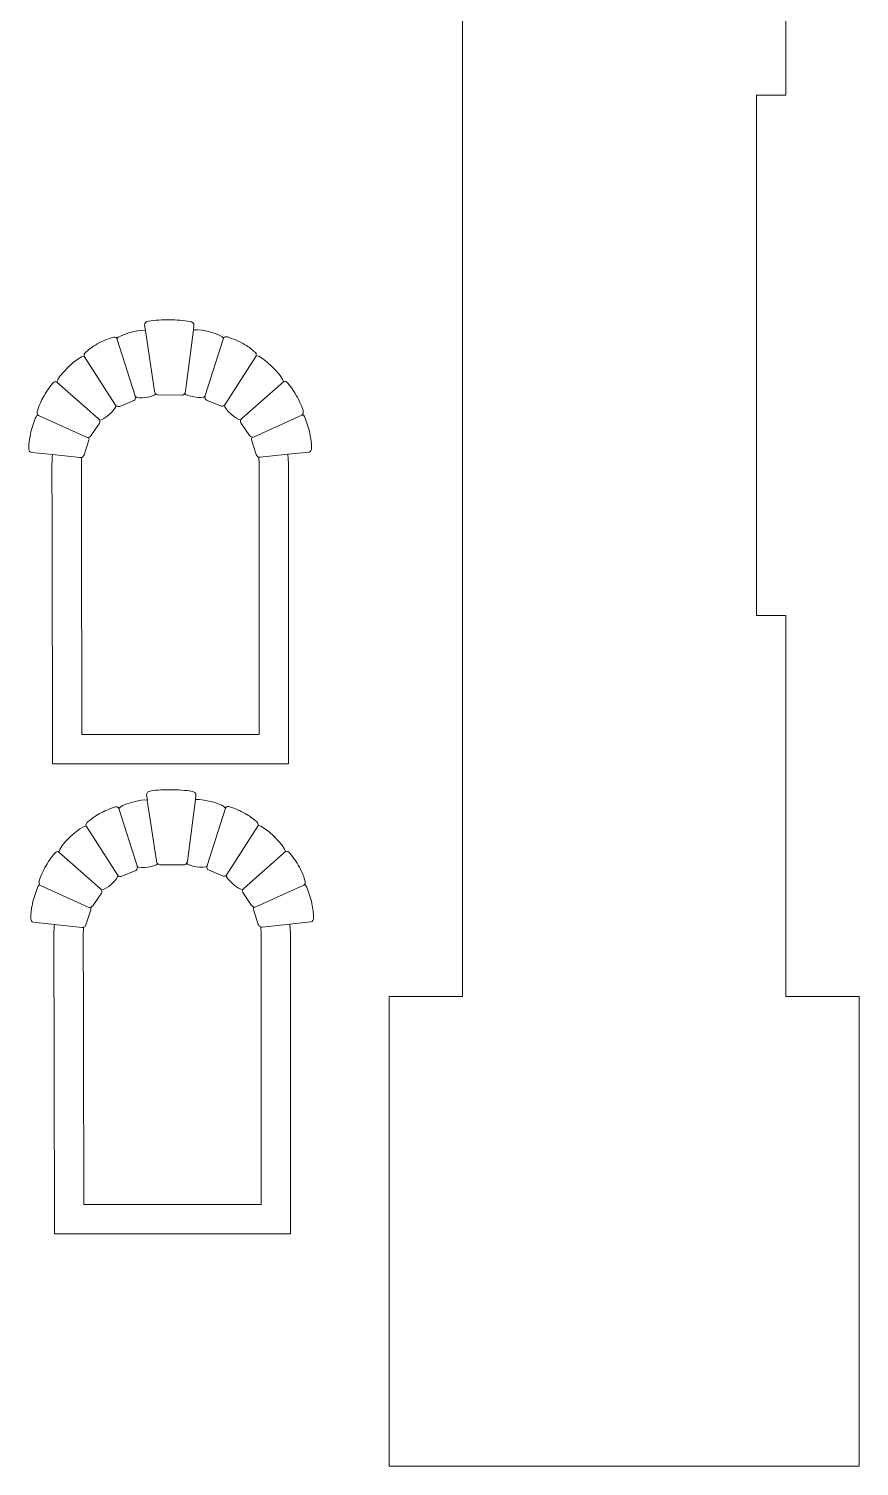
# Model space of a CAD drawing. Header units: millimetres. Extents: x 165 to 617, y -170 to 72.
# Drawn here: x 531.9 to 616.7, y -168.8 to -21.9 of the extents above; entities that cross this region are included whole.
import ezdxf

# ---------------------------------------------------------------- set-up
doc = ezdxf.new("R2010")
doc.units = ezdxf.units.MM
doc.header["$MEASUREMENT"] = 0
doc.layers.add('layer 1', color=7, linetype='Continuous')

msp = doc.modelspace()

# ---------------------------------------------------------------- linework, layer by layer
at = {"layer": 'layer 1', "color": 250, "lineweight": 9}
for points, knots in [([(568.6993, -120.7875), (568.6993, -120.7875), (568.6993, -168.7875), (568.6993, -168.7875), (568.6993, -168.7875), (568.6993, -168.7875), (616.6993, -168.7875), (616.6993, -168.7875), (616.6993, -168.7875), (616.6993, -168.7875), (616.6993, -120.7875), (616.6993, -120.7875), (616.6993, -120.7875), (616.6993, -120.7875), (609.1993, -120.7875), (609.1993, -120.7875), (609.1993, -120.7875), (609.1993, -120.7875), (609.1993, -81.8664), (609.1993, -81.8664), (609.1993, -81.8664), (609.1993, -81.8664), (606.1993, -81.8664), (606.1993, -81.8664), (606.1993, -81.8664), (606.1993, -81.8664), (606.1993, -28.7087), (606.1993, -28.7087), (606.1993, -28.7087), (606.1993, -28.7087), (609.1993, -28.7087), (609.1993, -28.7087), (609.1993, -28.7087), (609.1993, -28.7087), (609.1993, 10.2125), (609.1993, 10.2125), (609.1993, 10.2125), (609.1993, 10.2125), (616.6993, 10.2125), (616.6993, 10.2125), (616.6993, 10.2125), (616.6993, 10.2125), (616.6993, 58.2125), (616.6993, 58.2125), (616.6993, 58.2125), (616.6993, 58.2125), (568.6993, 58.2125), (568.6993, 58.2125), (568.6993, 58.2125), (568.6993, 58.2125), (568.6993, 10.2125), (568.6993, 10.2125), (568.6993, 10.2125), (568.6993, 10.2125), (576.1993, 10.2125), (576.1993, 10.2125), (576.1993, 10.2125), (576.1993, 10.2125), (576.1993, -120.7875), (576.1993, -120.7875), (576.1993, -120.7875), (576.1993, -120.7875), (568.6993, -120.7875), (568.6993, -120.7875)], [0, 0, 0, 0, 0.05882353, 0.05882353, 0.05882353, 0.05882353, 0.11764706, 0.11764706, 0.11764706, 0.11764706, 0.17647059, 0.17647059, 0.17647059, 0.17647059, 0.23529412, 0.23529412, 0.23529412, 0.23529412, 0.29411765, 0.29411765, 0.29411765, 0.29411765, 0.35294118, 0.35294118, 0.35294118, 0.35294118, 0.41176471, 0.41176471, 0.41176471, 0.41176471, 0.47058824, 0.47058824, 0.47058824, 0.47058824, 0.52941176, 0.52941176, 0.52941176, 0.52941176, 0.58823529, 0.58823529, 0.58823529, 0.58823529, 0.64705882, 0.64705882, 0.64705882, 0.64705882, 0.70588235, 0.70588235, 0.70588235, 0.70588235, 0.76470588, 0.76470588, 0.76470588, 0.76470588, 0.82352941, 0.82352941, 0.82352941, 0.82352941, 0.88235294, 0.88235294, 0.88235294, 0.88235294, 1, 1, 1, 1]), ([(558.3522, -65.3888), (558.3522, -65.3888), (558.415, -66.3134), (558.415, -66.3134), (558.415, -66.3134), (558.415, -66.3134), (558.415, -97.0303), (558.415, -97.0303), (558.415, -97.0303), (558.415, -97.0303), (534.305, -97.0303), (534.305, -97.0303), (534.305, -97.0303), (534.305, -97.0303), (534.305, -94.0303), (534.305, -94.0303), (534.305, -94.0303), (534.305, -84.8218), (534.2588, -75.6135), (534.2588, -66.405), (534.2588, -66.405), (534.2588, -66.0726), (534.2751, -65.7462), (534.3029, -65.4258), (534.3029, -65.4258), (534.3029, -65.4258), (532.1506, -65.196), (532.1506, -65.196), (532.1506, -65.196), (531.9692, -65.1766), (531.8873, -64.9777), (531.8924, -64.7865), (531.8924, -64.7865), (531.9096, -64.1387), (531.9353, -63.9367), (532.0633, -63.312), (532.0633, -63.312), (532.1888, -62.6993), (532.3748, -62.196), (532.5887, -61.6364), (532.5887, -61.6364), (532.6316, -61.524), (532.7102, -61.4141), (532.7954, -61.3546), (532.7954, -61.3546), (532.721, -61.2409), (532.7209, -61.0937), (532.7628, -60.9633), (532.7628, -60.9633), (532.9605, -60.3479), (533.0415, -60.1624), (533.3384, -59.6034), (533.3384, -59.6034), (533.6296, -59.055), (533.9478, -58.6302), (534.3085, -58.1599), (534.3085, -58.1599), (534.423, -58.0106), (534.6198, -57.8958), (534.7591, -58.0185), (534.7591, -58.0185), (534.727, -57.5029), (537.0247, -55.2228), (537.563, -55.3928), (537.563, -55.3928), (537.476, -55.2649), (537.5659, -55.0702), (537.7077, -54.949), (537.7077, -54.949), (538.1882, -54.5381), (538.351, -54.4262), (538.8861, -54.1188), (538.8861, -54.1188), (539.411, -53.8172), (539.8955, -53.6356), (540.4389, -53.4393), (540.4389, -53.4393), (540.6116, -53.377), (540.8325, -53.3911), (540.8901, -53.5725), (540.8901, -53.5725), (540.9735, -53.2386), (543.319, -52.5428), (543.8021, -52.7363), (543.8021, -52.7363), (543.8021, -52.7363), (543.7123, -52.1771), (543.7123, -52.1771), (543.7123, -52.1771), (543.6805, -51.9643), (543.892, -51.8231), (544.1038, -51.7856), (544.1038, -51.7856), (544.8211, -51.6587), (545.5385, -51.6462), (546.2559, -51.6525), (546.2559, -51.6525), (546.9595, -51.6588), (547.7013, -51.7032), (548.3669, -51.8237), (548.3669, -51.8237), (548.5784, -51.862), (548.7858, -52.0016), (548.7583, -52.2151), (548.7583, -52.2151), (548.7583, -52.2151), (548.7015, -52.6571), (548.7015, -52.6571), (548.7015, -52.6571), (549.6959, -52.5766), (551.6859, -53.2009), (551.7692, -53.535), (551.7692, -53.535), (551.8268, -53.3536), (552.0477, -53.3395), (552.2204, -53.4018), (552.2204, -53.4018), (552.7638, -53.5981), (553.2483, -53.7797), (553.7732, -54.0813), (553.7732, -54.0813), (554.3083, -54.3887), (554.4712, -54.5006), (554.9516, -54.9115), (554.9516, -54.9115), (555.0728, -55.0151), (555.1561, -55.1723), (555.1126, -55.3198), (555.1126, -55.3198), (555.6345, -55.1852), (557.9324, -57.4653), (557.9001, -57.981), (557.9001, -57.981), (558.0395, -57.8583), (558.2363, -57.973), (558.3508, -58.1224), (558.3508, -58.1224), (558.7115, -58.5926), (559.0297, -59.0175), (559.3209, -59.5658), (559.3209, -59.5658), (559.6178, -60.1249), (559.6988, -60.3104), (559.8965, -60.9258), (559.8965, -60.9258), (559.9413, -61.0651), (559.9381, -61.2237), (559.8568, -61.3271), (559.8568, -61.3271), (559.9491, -61.3766), (560.0277, -61.4865), (560.0706, -61.5989), (560.0706, -61.5989), (560.2845, -62.1585), (560.4705, -62.6618), (560.5961, -63.2745), (560.5961, -63.2745), (560.724, -63.8992), (560.7497, -64.1012), (560.7669, -64.749), (560.7669, -64.749), (560.772, -64.9402), (560.6901, -65.1391), (560.5087, -65.1585), (560.5087, -65.1585), (560.5087, -65.1585), (558.3522, -65.3888), (558.3522, -65.3888)], [0, 0, 0, 0, 0.02325581, 0.02325581, 0.02325581, 0.02325581, 0.04651163, 0.04651163, 0.04651163, 0.04651163, 0.06976744, 0.06976744, 0.06976744, 0.06976744, 0.09302326, 0.09302326, 0.09302326, 0.09302326, 0.11627907, 0.11627907, 0.11627907, 0.11627907, 0.13953488, 0.13953488, 0.13953488, 0.13953488, 0.1627907, 0.1627907, 0.1627907, 0.1627907, 0.18604651, 0.18604651, 0.18604651, 0.18604651, 0.20930233, 0.20930233, 0.20930233, 0.20930233, 0.23255814, 0.23255814, 0.23255814, 0.23255814, 0.25581395, 0.25581395, 0.25581395, 0.25581395, 0.27906977, 0.27906977, 0.27906977, 0.27906977, 0.30232558, 0.30232558, 0.30232558, 0.30232558, 0.3255814, 0.3255814, 0.3255814, 0.3255814, 0.34883721, 0.34883721, 0.34883721, 0.34883721, 0.37209302, 0.37209302, 0.37209302, 0.37209302, 0.39534884, 0.39534884, 0.39534884, 0.39534884, 0.41860465, 0.41860465, 0.41860465, 0.41860465, 0.44186047, 0.44186047, 0.44186047, 0.44186047, 0.46511628, 0.46511628, 0.46511628, 0.46511628, 0.48837209, 0.48837209, 0.48837209, 0.48837209, 0.51162791, 0.51162791, 0.51162791, 0.51162791, 0.53488372, 0.53488372, 0.53488372, 0.53488372, 0.55813953, 0.55813953, 0.55813953, 0.55813953, 0.58139535, 0.58139535, 0.58139535, 0.58139535, 0.60465116, 0.60465116, 0.60465116, 0.60465116, 0.62790698, 0.62790698, 0.62790698, 0.62790698, 0.65116279, 0.65116279, 0.65116279, 0.65116279, 0.6744186, 0.6744186, 0.6744186, 0.6744186, 0.69767442, 0.69767442, 0.69767442, 0.69767442, 0.72093023, 0.72093023, 0.72093023, 0.72093023, 0.74418605, 0.74418605, 0.74418605, 0.74418605, 0.76744186, 0.76744186, 0.76744186, 0.76744186, 0.79069767, 0.79069767, 0.79069767, 0.79069767, 0.81395349, 0.81395349, 0.81395349, 0.81395349, 0.8372093, 0.8372093, 0.8372093, 0.8372093, 0.86046512, 0.86046512, 0.86046512, 0.86046512, 0.88372093, 0.88372093, 0.88372093, 0.88372093, 0.90697674, 0.90697674, 0.90697674, 0.90697674, 0.93023256, 0.93023256, 0.93023256, 0.93023256, 0.95348837, 0.95348837, 0.95348837, 0.95348837, 1, 1, 1, 1]), ([(558.5508, -113.3962), (558.5508, -113.3962), (558.6136, -114.3208), (558.6136, -114.3208), (558.6136, -114.3208), (558.6136, -114.3208), (558.6136, -145.0377), (558.6136, -145.0377), (558.6136, -145.0377), (558.6136, -145.0377), (534.5036, -145.0377), (534.5036, -145.0377), (534.5036, -145.0377), (534.5036, -145.0377), (534.5036, -142.0377), (534.5036, -142.0377), (534.5036, -142.0377), (534.5036, -132.8292), (534.4574, -123.6209), (534.4574, -114.4124), (534.4574, -114.4124), (534.4574, -114.08), (534.4737, -113.7536), (534.5015, -113.4332), (534.5015, -113.4332), (534.5015, -113.4332), (532.3492, -113.2034), (532.3492, -113.2034), (532.3492, -113.2034), (532.1678, -113.184), (532.0859, -112.9851), (532.091, -112.7939), (532.091, -112.7939), (532.1082, -112.1461), (532.1339, -111.9441), (532.2619, -111.3194), (532.2619, -111.3194), (532.3874, -110.7067), (532.5734, -110.2034), (532.7873, -109.6438), (532.7873, -109.6438), (532.8302, -109.5314), (532.9088, -109.4215), (532.994, -109.362), (532.994, -109.362), (532.9196, -109.2483), (532.9195, -109.1011), (532.9614, -108.9707), (532.9614, -108.9707), (533.1591, -108.3553), (533.2401, -108.1698), (533.537, -107.6108), (533.537, -107.6108), (533.8282, -107.0624), (534.1464, -106.6376), (534.5071, -106.1673), (534.5071, -106.1673), (534.6216, -106.018), (534.8184, -105.9032), (534.9577, -106.0259), (534.9577, -106.0259), (534.9256, -105.5103), (537.2233, -103.2302), (537.7616, -103.4002), (537.7616, -103.4002), (537.6746, -103.2723), (537.7645, -103.0776), (537.9063, -102.9564), (537.9063, -102.9564), (538.3868, -102.5455), (538.5496, -102.4336), (539.0847, -102.1262), (539.0847, -102.1262), (539.6096, -101.8246), (540.0941, -101.643), (540.6375, -101.4467), (540.6375, -101.4467), (540.8102, -101.3844), (541.0311, -101.3985), (541.0887, -101.5799), (541.0887, -101.5799), (541.1721, -101.246), (543.5176, -100.5502), (544.0007, -100.7437), (544.0007, -100.7437), (544.0007, -100.7437), (543.9109, -100.1845), (543.9109, -100.1845), (543.9109, -100.1845), (543.8791, -99.9717), (544.0906, -99.8305), (544.3024, -99.793), (544.3024, -99.793), (545.0197, -99.6661), (545.7371, -99.6536), (546.4545, -99.6599), (546.4545, -99.6599), (547.1581, -99.6662), (547.8999, -99.7106), (548.5655, -99.8311), (548.5655, -99.8311), (548.777, -99.8694), (548.9844, -100.009), (548.9569, -100.2225), (548.9569, -100.2225), (548.9569, -100.2225), (548.9001, -100.6645), (548.9001, -100.6645), (548.9001, -100.6645), (549.8945, -100.584), (551.8845, -101.2083), (551.9678, -101.5424), (551.9678, -101.5424), (552.0254, -101.361), (552.2463, -101.3469), (552.419, -101.4092), (552.419, -101.4092), (552.9624, -101.6055), (553.4469, -101.7871), (553.9718, -102.0887), (553.9718, -102.0887), (554.5069, -102.3961), (554.6698, -102.508), (555.1502, -102.9189), (555.1502, -102.9189), (555.2714, -103.0225), (555.3547, -103.1797), (555.3112, -103.3272), (555.3112, -103.3272), (555.8331, -103.1926), (558.131, -105.4727), (558.0987, -105.9884), (558.0987, -105.9884), (558.2381, -105.8657), (558.4349, -105.9804), (558.5494, -106.1298), (558.5494, -106.1298), (558.9101, -106.6), (559.2283, -107.0249), (559.5195, -107.5732), (559.5195, -107.5732), (559.8164, -108.1323), (559.8974, -108.3178), (560.0951, -108.9332), (560.0951, -108.9332), (560.1399, -109.0725), (560.1367, -109.2311), (560.0554, -109.3345), (560.0554, -109.3345), (560.1477, -109.384), (560.2263, -109.4939), (560.2692, -109.6063), (560.2692, -109.6063), (560.4831, -110.1659), (560.6691, -110.6692), (560.7947, -111.2819), (560.7947, -111.2819), (560.9226, -111.9066), (560.9483, -112.1086), (560.9655, -112.7564), (560.9655, -112.7564), (560.9706, -112.9476), (560.8887, -113.1465), (560.7073, -113.1659), (560.7073, -113.1659), (560.7073, -113.1659), (558.5508, -113.3962), (558.5508, -113.3962)], [0, 0, 0, 0, 0.02325581, 0.02325581, 0.02325581, 0.02325581, 0.04651163, 0.04651163, 0.04651163, 0.04651163, 0.06976744, 0.06976744, 0.06976744, 0.06976744, 0.09302326, 0.09302326, 0.09302326, 0.09302326, 0.11627907, 0.11627907, 0.11627907, 0.11627907, 0.13953488, 0.13953488, 0.13953488, 0.13953488, 0.1627907, 0.1627907, 0.1627907, 0.1627907, 0.18604651, 0.18604651, 0.18604651, 0.18604651, 0.20930233, 0.20930233, 0.20930233, 0.20930233, 0.23255814, 0.23255814, 0.23255814, 0.23255814, 0.25581395, 0.25581395, 0.25581395, 0.25581395, 0.27906977, 0.27906977, 0.27906977, 0.27906977, 0.30232558, 0.30232558, 0.30232558, 0.30232558, 0.3255814, 0.3255814, 0.3255814, 0.3255814, 0.34883721, 0.34883721, 0.34883721, 0.34883721, 0.37209302, 0.37209302, 0.37209302, 0.37209302, 0.39534884, 0.39534884, 0.39534884, 0.39534884, 0.41860465, 0.41860465, 0.41860465, 0.41860465, 0.44186047, 0.44186047, 0.44186047, 0.44186047, 0.46511628, 0.46511628, 0.46511628, 0.46511628, 0.48837209, 0.48837209, 0.48837209, 0.48837209, 0.51162791, 0.51162791, 0.51162791, 0.51162791, 0.53488372, 0.53488372, 0.53488372, 0.53488372, 0.55813953, 0.55813953, 0.55813953, 0.55813953, 0.58139535, 0.58139535, 0.58139535, 0.58139535, 0.60465116, 0.60465116, 0.60465116, 0.60465116, 0.62790698, 0.62790698, 0.62790698, 0.62790698, 0.65116279, 0.65116279, 0.65116279, 0.65116279, 0.6744186, 0.6744186, 0.6744186, 0.6744186, 0.69767442, 0.69767442, 0.69767442, 0.69767442, 0.72093023, 0.72093023, 0.72093023, 0.72093023, 0.74418605, 0.74418605, 0.74418605, 0.74418605, 0.76744186, 0.76744186, 0.76744186, 0.76744186, 0.79069767, 0.79069767, 0.79069767, 0.79069767, 0.81395349, 0.81395349, 0.81395349, 0.81395349, 0.8372093, 0.8372093, 0.8372093, 0.8372093, 0.86046512, 0.86046512, 0.86046512, 0.86046512, 0.88372093, 0.88372093, 0.88372093, 0.88372093, 0.90697674, 0.90697674, 0.90697674, 0.90697674, 0.93023256, 0.93023256, 0.93023256, 0.93023256, 0.95348837, 0.95348837, 0.95348837, 0.95348837, 1, 1, 1, 1])]:
    msp.add_open_spline(points, degree=3, knots=knots, dxfattribs=at)
at = {"layer": 'layer 1', "color": 177, "lineweight": 9}
for points, knots in [([(543.7948, -52.7295), (543.7948, -52.7295), (544.7215, -58.9346), (544.7215, -58.9346), (544.7215, -58.9346), (544.7374, -59.0411), (544.7815, -59.1386), (544.8485, -59.2096)], [0, 0, 0, 0, 0.33333333, 0.33333333, 0.33333333, 0.33333333, 1, 1, 1, 1]), ([(547.8144, -59.1694), (547.855, -59.1071), (547.8818, -59.0328), (547.8919, -58.9537), (547.8919, -58.9537), (547.8919, -58.9537), (548.7011, -52.6604), (548.7011, -52.6604)], [0, 0, 0, 0, 0.33333333, 0.33333333, 0.33333333, 0.33333333, 1, 1, 1, 1]), ([(542.7668, -59.4939), (542.762, -59.4688), (542.7557, -59.444), (542.748, -59.4199), (542.748, -59.4199), (542.748, -59.4199), (540.8901, -53.5725), (540.8901, -53.5725)], [0, 0, 0, 0, 0.33333333, 0.33333333, 0.33333333, 0.33333333, 1, 1, 1, 1]), ([(549.8888, -59.4776), (549.8939, -59.4453), (549.9015, -59.4133), (549.9113, -59.3824), (549.9113, -59.3824), (549.9113, -59.3824), (551.7692, -53.535), (551.7692, -53.535)], [0, 0, 0, 0, 0.33333333, 0.33333333, 0.33333333, 0.33333333, 1, 1, 1, 1]), ([(537.5777, -55.4231), (537.5777, -55.4231), (540.75, -60.3569), (540.75, -60.3569), (540.75, -60.3569), (540.7585, -60.3701), (540.7675, -60.3825), (540.777, -60.3942)], [0, 0, 0, 0, 0.33333333, 0.33333333, 0.33333333, 0.33333333, 1, 1, 1, 1]), ([(555.1143, -55.3146), (555.1071, -55.3388), (555.0964, -55.3626), (555.0816, -55.3856), (555.0816, -55.3856), (555.0816, -55.3856), (551.9093, -60.3194), (551.9093, -60.3194), (551.9093, -60.3194), (551.8961, -60.34), (551.8815, -60.3587), (551.8658, -60.3755)], [0, 0, 0, 0, 0.25, 0.25, 0.25, 0.25, 0.5, 0.5, 0.5, 0.5, 1, 1, 1, 1]), ([(539.0996, -61.8743), (539.0686, -61.8243), (539.0282, -61.7779), (538.9837, -61.7387), (538.9837, -61.7387), (538.9837, -61.7387), (534.7592, -58.0185), (534.7592, -58.0185)], [0, 0, 0, 0, 0.33333333, 0.33333333, 0.33333333, 0.33333333, 1, 1, 1, 1]), ([(553.5463, -61.8598), (553.5785, -61.801), (553.6244, -61.7463), (553.6756, -61.7012), (553.6756, -61.7012), (553.6756, -61.7012), (557.9001, -57.981), (557.9001, -57.981)], [0, 0, 0, 0, 0.33333333, 0.33333333, 0.33333333, 0.33333333, 1, 1, 1, 1]), ([(532.7862, -61.3416), (532.8118, -61.3812), (532.8475, -61.4136), (532.8946, -61.435), (532.8946, -61.435), (532.8946, -61.435), (537.7675, -63.6488), (537.7675, -63.6488), (537.7675, -63.6488), (537.84, -63.6817), (537.9143, -63.6887), (537.9839, -63.6733)], [0, 0, 0, 0, 0.25, 0.25, 0.25, 0.25, 0.5, 0.5, 0.5, 0.5, 1, 1, 1, 1]), ([(559.8588, -61.3242), (559.8347, -61.3547), (559.8036, -61.3799), (559.7647, -61.3975), (559.7647, -61.3975), (559.7647, -61.3975), (554.8919, -63.6112), (554.8919, -63.6112), (554.8919, -63.6112), (554.8256, -63.6414), (554.7578, -63.6498), (554.6935, -63.6393)], [0, 0, 0, 0, 0.25, 0.25, 0.25, 0.25, 0.5, 0.5, 0.5, 0.5, 1, 1, 1, 1]), ([(534.2991, -65.4254), (534.2991, -65.4254), (537.1394, -65.7288), (537.1394, -65.7288), (537.1394, -65.7288), (537.1904, -65.7343), (537.2391, -65.7294), (537.2839, -65.7155)], [0, 0, 0, 0, 0.33333333, 0.33333333, 0.33333333, 0.33333333, 1, 1, 1, 1]), ([(558.3461, -65.3895), (558.3461, -65.3895), (555.5199, -65.6913), (555.5199, -65.6913), (555.5199, -65.6913), (555.4703, -65.6966), (555.4229, -65.6921), (555.3791, -65.679)], [0, 0, 0, 0, 0.33333333, 0.33333333, 0.33333333, 0.33333333, 1, 1, 1, 1]), ([(543.9934, -100.7369), (543.9934, -100.7369), (544.9201, -106.942), (544.9201, -106.942), (544.9201, -106.942), (544.936, -107.0485), (544.9801, -107.146), (545.0471, -107.217)], [0, 0, 0, 0, 0.33333333, 0.33333333, 0.33333333, 0.33333333, 1, 1, 1, 1]), ([(548.013, -107.1768), (548.0536, -107.1145), (548.0804, -107.0402), (548.0905, -106.9611), (548.0905, -106.9611), (548.0905, -106.9611), (548.8997, -100.6678), (548.8997, -100.6678)], [0, 0, 0, 0, 0.33333333, 0.33333333, 0.33333333, 0.33333333, 1, 1, 1, 1]), ([(542.9654, -107.5013), (542.9606, -107.4762), (542.9543, -107.4514), (542.9466, -107.4273), (542.9466, -107.4273), (542.9466, -107.4273), (541.0887, -101.5799), (541.0887, -101.5799)], [0, 0, 0, 0, 0.33333333, 0.33333333, 0.33333333, 0.33333333, 1, 1, 1, 1]), ([(550.0874, -107.485), (550.0925, -107.4527), (550.1001, -107.4207), (550.1099, -107.3898), (550.1099, -107.3898), (550.1099, -107.3898), (551.9678, -101.5424), (551.9678, -101.5424)], [0, 0, 0, 0, 0.33333333, 0.33333333, 0.33333333, 0.33333333, 1, 1, 1, 1]), ([(537.7763, -103.4305), (537.7763, -103.4305), (540.9486, -108.3643), (540.9486, -108.3643), (540.9486, -108.3643), (540.9571, -108.3775), (540.9661, -108.3899), (540.9756, -108.4016)], [0, 0, 0, 0, 0.33333333, 0.33333333, 0.33333333, 0.33333333, 1, 1, 1, 1]), ([(555.3129, -103.322), (555.3057, -103.3462), (555.295, -103.37), (555.2802, -103.393), (555.2802, -103.393), (555.2802, -103.393), (552.1079, -108.3268), (552.1079, -108.3268), (552.1079, -108.3268), (552.0947, -108.3474), (552.0801, -108.3661), (552.0644, -108.3829)], [0, 0, 0, 0, 0.25, 0.25, 0.25, 0.25, 0.5, 0.5, 0.5, 0.5, 1, 1, 1, 1]), ([(539.2982, -109.8817), (539.2672, -109.8317), (539.2268, -109.7853), (539.1823, -109.7461), (539.1823, -109.7461), (539.1823, -109.7461), (534.9578, -106.0259), (534.9578, -106.0259)], [0, 0, 0, 0, 0.33333333, 0.33333333, 0.33333333, 0.33333333, 1, 1, 1, 1]), ([(553.7449, -109.8672), (553.7771, -109.8084), (553.823, -109.7537), (553.8742, -109.7086), (553.8742, -109.7086), (553.8742, -109.7086), (558.0987, -105.9884), (558.0987, -105.9884)], [0, 0, 0, 0, 0.33333333, 0.33333333, 0.33333333, 0.33333333, 1, 1, 1, 1]), ([(532.9848, -109.349), (533.0104, -109.3886), (533.0461, -109.421), (533.0932, -109.4424), (533.0932, -109.4424), (533.0932, -109.4424), (537.9661, -111.6562), (537.9661, -111.6562), (537.9661, -111.6562), (538.0386, -111.6891), (538.1129, -111.6961), (538.1825, -111.6807)], [0, 0, 0, 0, 0.25, 0.25, 0.25, 0.25, 0.5, 0.5, 0.5, 0.5, 1, 1, 1, 1]), ([(560.0574, -109.3316), (560.0333, -109.3621), (560.0022, -109.3873), (559.9633, -109.4049), (559.9633, -109.4049), (559.9633, -109.4049), (555.0905, -111.6186), (555.0905, -111.6186), (555.0905, -111.6186), (555.0242, -111.6488), (554.9564, -111.6572), (554.8921, -111.6467)], [0, 0, 0, 0, 0.25, 0.25, 0.25, 0.25, 0.5, 0.5, 0.5, 0.5, 1, 1, 1, 1]), ([(534.4977, -113.4328), (534.4977, -113.4328), (537.338, -113.7362), (537.338, -113.7362), (537.338, -113.7362), (537.389, -113.7417), (537.4377, -113.7368), (537.4825, -113.7229)], [0, 0, 0, 0, 0.33333333, 0.33333333, 0.33333333, 0.33333333, 1, 1, 1, 1]), ([(558.5447, -113.3969), (558.5447, -113.3969), (555.7185, -113.6987), (555.7185, -113.6987), (555.7185, -113.6987), (555.6689, -113.704), (555.6215, -113.6995), (555.5777, -113.6864)], [0, 0, 0, 0, 0.33333333, 0.33333333, 0.33333333, 0.33333333, 1, 1, 1, 1])]:
    msp.add_open_spline(points, degree=3, knots=knots, dxfattribs=at)
at = {"layer": 'layer 1', "color": 242, "lineweight": 9}
for points in [[(555.3748, -65.6777), (555.2627, -65.6444), (555.171, -65.5495), (555.1277, -65.4177), (555.1277, -65.4177), (555.1277, -65.4177), (554.631, -63.9043), (554.631, -63.9043), (554.631, -63.9043), (554.598, -63.804), (554.6294, -63.7125), (554.6929, -63.6387), (554.6929, -63.6387), (554.5958, -63.6233), (554.506, -63.5636), (554.4411, -63.4699), (554.4411, -63.4699), (554.4411, -63.4699), (553.5438, -62.1729), (553.5438, -62.1729), (553.5438, -62.1729), (553.4758, -62.0746), (553.4908, -61.961), (553.5466, -61.8591), (553.5466, -61.8591), (553.1196, -61.9071), (551.7791, -60.7226), (551.8684, -60.3728), (551.8684, -60.3728), (551.761, -60.4877), (551.6058, -60.5148), (551.4581, -60.4526), (551.4581, -60.4526), (551.4581, -60.4526), (550.0413, -59.8565), (550.0413, -59.8565), (550.0413, -59.8565), (549.9004, -59.7972), (549.8642, -59.6347), (549.8915, -59.4628), (549.8915, -59.4628), (549.6427, -59.756), (547.8717, -59.4554), (547.8157, -59.1674), (547.8157, -59.1674), (547.7453, -59.2753), (547.6361, -59.3462), (547.5005, -59.3451), (547.5005, -59.3451), (547.5005, -59.3451), (545.113, -59.3261), (545.113, -59.3261), (545.113, -59.3261), (545.0054, -59.3252), (544.9154, -59.2806), (544.8454, -59.2062), (544.8454, -59.2062), (544.7876, -59.4928), (543.0166, -59.7936), (542.7661, -59.4898), (542.7661, -59.4898), (542.7982, -59.6574), (542.7653, -59.8321), (542.618, -59.894), (542.618, -59.894), (542.618, -59.894), (541.2012, -60.4901), (541.2012, -60.4901), (541.2012, -60.4901), (541.0455, -60.5556), (540.8816, -60.522), (540.7827, -60.4009), (540.7827, -60.4009), (540.8802, -60.76), (539.5395, -61.9446), (539.106, -61.8852), (539.106, -61.8852), (539.1657, -61.9811), (539.1887, -62.1046), (539.1155, -62.2104), (539.1155, -62.2104), (539.1155, -62.2104), (538.2182, -63.5074), (538.2182, -63.5074), (538.2182, -63.5074), (538.1574, -63.5953), (538.0746, -63.6533), (537.9755, -63.6745), (537.9755, -63.6745), (538.0299, -63.75), (538.0613, -63.8415), (538.0283, -63.9418), (538.0283, -63.9418), (538.0283, -63.9418), (537.5316, -65.4552), (537.5316, -65.4552), (537.5316, -65.4552), (537.4888, -65.5856), (537.3986, -65.6799), (537.2891, -65.7137), (537.2891, -65.7137), (537.2709, -65.9387), (537.2588, -66.1698), (537.2588, -66.405), (537.2588, -66.405), (537.2588, -75.6093), (537.305, -84.8227), (537.305, -94.0303), (537.305, -94.0303), (537.305, -94.0303), (555.415, -94.0303), (555.415, -94.0303), (555.415, -94.0303), (555.415, -94.0303), (555.415, -66.405), (555.415, -66.405), (555.415, -66.405), (555.415, -66.405), (555.3748, -65.6777), (555.3748, -65.6777)], [(555.5734, -113.6851), (555.4613, -113.6518), (555.3696, -113.5569), (555.3263, -113.4251), (555.3263, -113.4251), (555.3263, -113.4251), (554.8296, -111.9117), (554.8296, -111.9117), (554.8296, -111.9117), (554.7966, -111.8114), (554.828, -111.7199), (554.8915, -111.6461), (554.8915, -111.6461), (554.7944, -111.6307), (554.7046, -111.571), (554.6397, -111.4773), (554.6397, -111.4773), (554.6397, -111.4773), (553.7424, -110.1803), (553.7424, -110.1803), (553.7424, -110.1803), (553.6744, -110.082), (553.6894, -109.9684), (553.7452, -109.8665), (553.7452, -109.8665), (553.3182, -109.9145), (551.9777, -108.73), (552.067, -108.3802), (552.067, -108.3802), (551.9596, -108.4951), (551.8044, -108.5222), (551.6567, -108.46), (551.6567, -108.46), (551.6567, -108.46), (550.2399, -107.8639), (550.2399, -107.8639), (550.2399, -107.8639), (550.099, -107.8046), (550.0628, -107.6421), (550.0901, -107.4702), (550.0901, -107.4702), (549.8413, -107.7634), (548.0703, -107.4628), (548.0143, -107.1748), (548.0143, -107.1748), (547.9439, -107.2827), (547.8347, -107.3536), (547.6991, -107.3525), (547.6991, -107.3525), (547.6991, -107.3525), (545.3116, -107.3335), (545.3116, -107.3335), (545.3116, -107.3335), (545.204, -107.3326), (545.114, -107.288), (545.044, -107.2136), (545.044, -107.2136), (544.9862, -107.5002), (543.2152, -107.801), (542.9647, -107.4972), (542.9647, -107.4972), (542.9968, -107.6648), (542.9639, -107.8395), (542.8166, -107.9014), (542.8166, -107.9014), (542.8166, -107.9014), (541.3998, -108.4975), (541.3998, -108.4975), (541.3998, -108.4975), (541.2441, -108.563), (541.0802, -108.5294), (540.9813, -108.4083), (540.9813, -108.4083), (541.0788, -108.7674), (539.7381, -109.952), (539.3046, -109.8926), (539.3046, -109.8926), (539.3643, -109.9885), (539.3873, -110.112), (539.3141, -110.2178), (539.3141, -110.2178), (539.3141, -110.2178), (538.4168, -111.5148), (538.4168, -111.5148), (538.4168, -111.5148), (538.356, -111.6027), (538.2732, -111.6607), (538.1741, -111.6819), (538.1741, -111.6819), (538.2285, -111.7574), (538.2599, -111.8489), (538.2269, -111.9492), (538.2269, -111.9492), (538.2269, -111.9492), (537.7302, -113.4626), (537.7302, -113.4626), (537.7302, -113.4626), (537.6874, -113.593), (537.5972, -113.6873), (537.4877, -113.7211), (537.4877, -113.7211), (537.4695, -113.9461), (537.4574, -114.1772), (537.4574, -114.4124), (537.4574, -114.4124), (537.4574, -123.6167), (537.5036, -132.8301), (537.5036, -142.0377), (537.5036, -142.0377), (537.5036, -142.0377), (555.6136, -142.0377), (555.6136, -142.0377), (555.6136, -142.0377), (555.6136, -142.0377), (555.6136, -114.4124), (555.6136, -114.4124), (555.6136, -114.4124), (555.6136, -114.4124), (555.5734, -113.6851), (555.5734, -113.6851)]]:
    msp.add_open_spline(points, degree=3, knots=[0, 0, 0, 0, 0.03225806, 0.03225806, 0.03225806, 0.03225806, 0.06451613, 0.06451613, 0.06451613, 0.06451613, 0.09677419, 0.09677419, 0.09677419, 0.09677419, 0.12903226, 0.12903226, 0.12903226, 0.12903226, 0.16129032, 0.16129032, 0.16129032, 0.16129032, 0.19354839, 0.19354839, 0.19354839, 0.19354839, 0.22580645, 0.22580645, 0.22580645, 0.22580645, 0.25806452, 0.25806452, 0.25806452, 0.25806452, 0.29032258, 0.29032258, 0.29032258, 0.29032258, 0.32258065, 0.32258065, 0.32258065, 0.32258065, 0.35483871, 0.35483871, 0.35483871, 0.35483871, 0.38709677, 0.38709677, 0.38709677, 0.38709677, 0.41935484, 0.41935484, 0.41935484, 0.41935484, 0.4516129, 0.4516129, 0.4516129, 0.4516129, 0.48387097, 0.48387097, 0.48387097, 0.48387097, 0.51612903, 0.51612903, 0.51612903, 0.51612903, 0.5483871, 0.5483871, 0.5483871, 0.5483871, 0.58064516, 0.58064516, 0.58064516, 0.58064516, 0.61290323, 0.61290323, 0.61290323, 0.61290323, 0.64516129, 0.64516129, 0.64516129, 0.64516129, 0.67741935, 0.67741935, 0.67741935, 0.67741935, 0.70967742, 0.70967742, 0.70967742, 0.70967742, 0.74193548, 0.74193548, 0.74193548, 0.74193548, 0.77419355, 0.77419355, 0.77419355, 0.77419355, 0.80645161, 0.80645161, 0.80645161, 0.80645161, 0.83870968, 0.83870968, 0.83870968, 0.83870968, 0.87096774, 0.87096774, 0.87096774, 0.87096774, 0.90322581, 0.90322581, 0.90322581, 0.90322581, 0.93548387, 0.93548387, 0.93548387, 0.93548387, 1, 1, 1, 1], dxfattribs=at)

doc.saveas('drawing.dxf')
